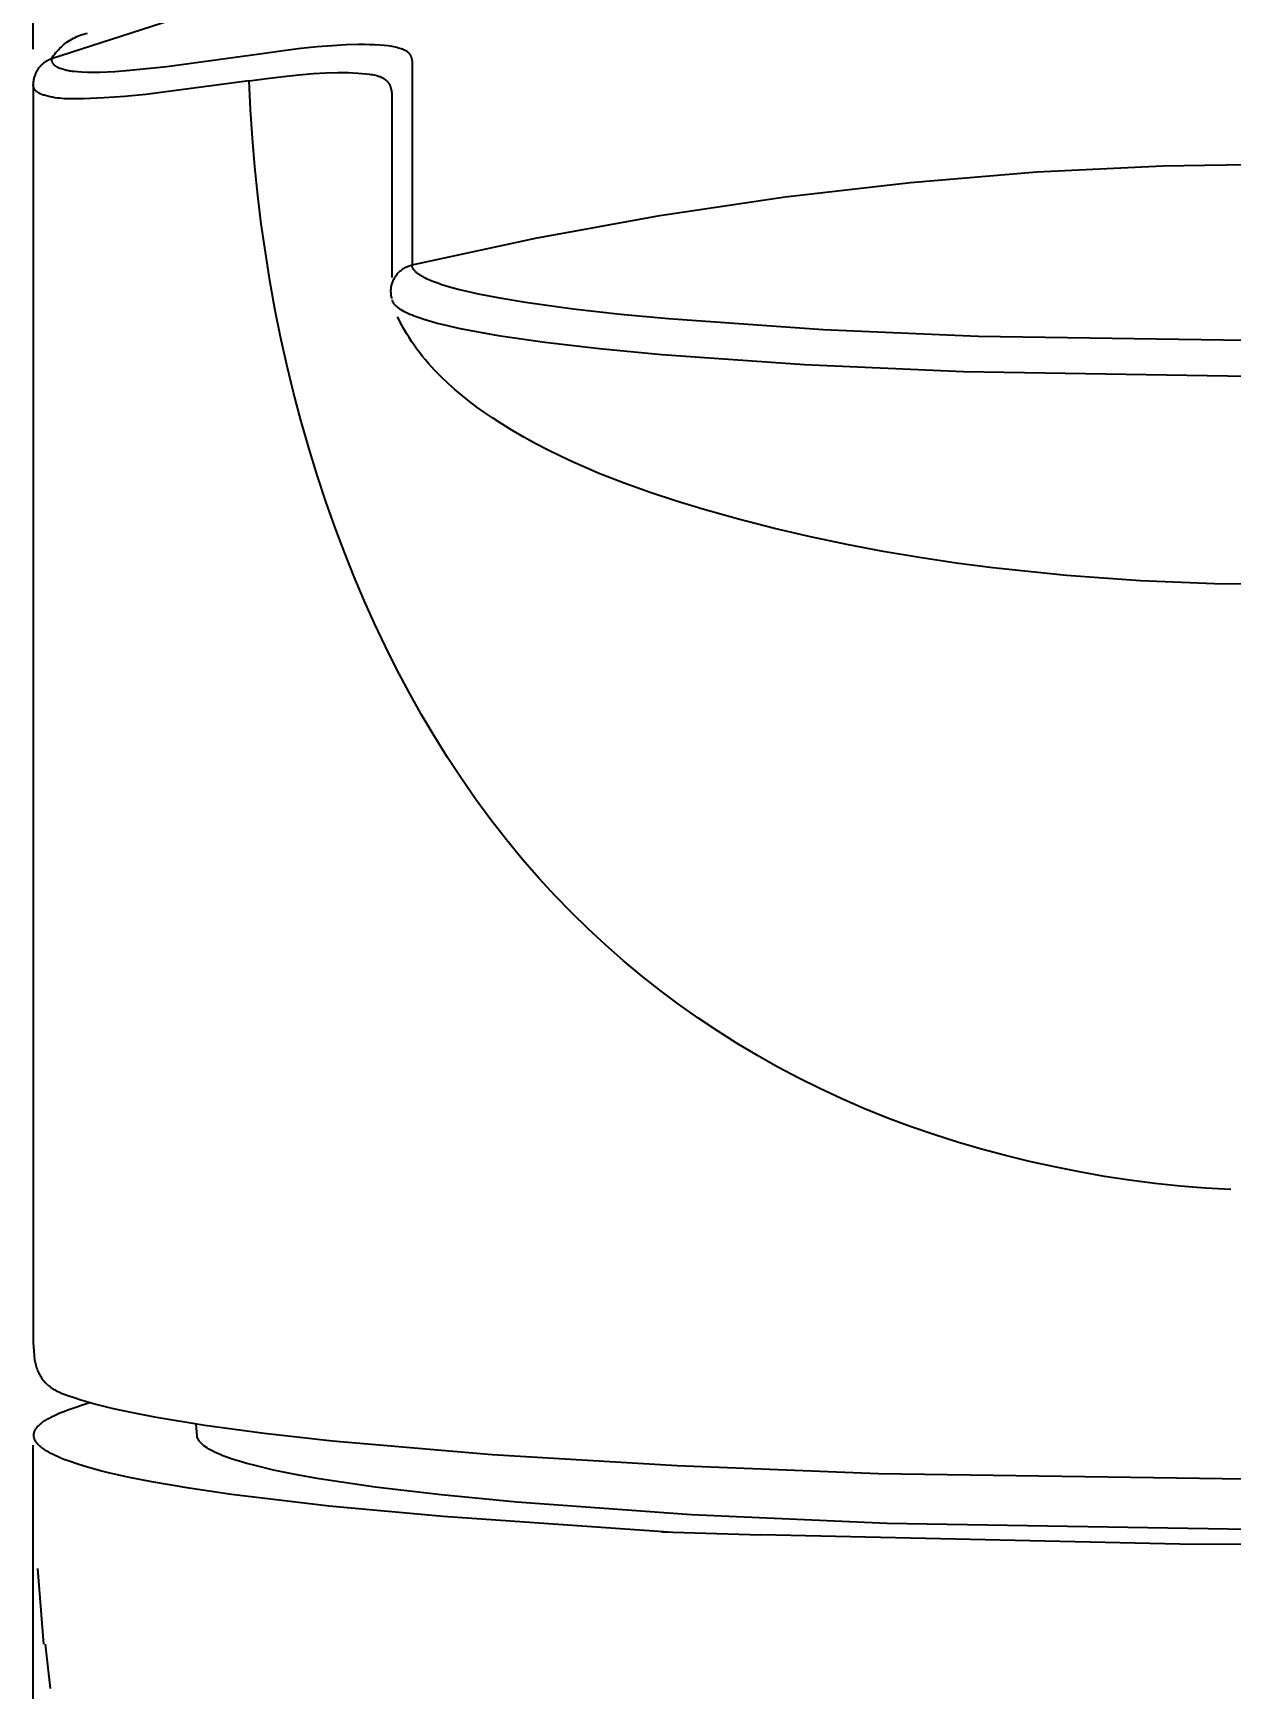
# Model space of a CAD drawing. Header units: millimetres. Extents: x 601 to 1195, y -13 to 407.
# Drawn here: x 1016.05 to 1037.98, y 207.94 to 238.28 of the extents above; entities that cross this region are included whole.
import ezdxf

# ---------------------------------------------------------------- set-up
doc = ezdxf.new("R2010")
doc.units = ezdxf.units.MM
doc.header["$LTSCALE"] = 0.1
for name, color, linetype in [('DIM', 3, 'Continuous'), ('MAKE2D ______', 7, 'Continuous'), ('MAKE2D ______ - TANGENT', 7, 'Continuous')]:
    doc.layers.add(name, color=color, linetype=linetype)
doc.styles.get("Standard").update_dxf_attribs({"font": 'arial.ttf'})
doc.dimstyles.new('ISO-25', dxfattribs={"dimtxt": 2.5, "dimasz": 2.5, "dimexe": 1.25, "dimexo": 0.625, "dimtad": 1, "dimdec": 1, "dimdsep": 46, "dimtxsty": 'Standard', "dimcen": 2.5, "dimadec": 0, "dimazin": 2, "dimtfac": 1, "dimtdec": 1, "dimtmove": 0, "dimatfit": 3, "dimfxl": 1, "dimarcsym": 0})

# ---------------------------------------------------------------- blocks, each defined once
blk = doc.blocks.new('*D10')
at = {"layer": 'Defpoints', "color": 0, "transparency": 16777216}
for p in [(1062.05, 253.666), (1016.048, 237.36), (1062.05, 237.36)]:
    blk.add_point(p, dxfattribs=at)
at = {"layer": 'DIM', "color": 0, "lineweight": -2, "transparency": 16777216}
for p, q in [((1016.048, 237.985), (1016.048, 254.916)), ((1062.05, 237.985), (1062.05, 254.916)), ((1018.548, 253.666), (1059.55, 253.666))]:
    blk.add_line(p, q, dxfattribs=at)
at = {"layer": 'DIM', "color": 0, "transparency": 16777216}
for points in [[(1018.548, 254.082), (1018.548, 253.249), (1016.048, 253.666)], [(1059.55, 254.082), (1059.55, 253.249), (1062.05, 253.666)]]:
    blk.add_solid(points, dxfattribs=at)
at = {"layer": 'DIM', "color": 0, "transparency": 16777216, "insert": (1039.049, 255.567), "char_height": 2.5, "attachment_point": 5}
blk.add_mtext('{\\fISOCPEUR|b0|i0|c0|p34;%%C}46', dxfattribs=at)

msp = doc.modelspace()

# ---------------------------------------------------------------- linework, layer by layer
at = {"layer": 'DIM'}
for p, q in [((1022.617, 236.865), (1022.616, 235.378)), ((1016.047, 214.287), (1016.074, 213.971))]:
    msp.add_line(p, q, dxfattribs=at)
at = {"layer": 'MAKE2D ______'}
for p, q in [((1016.047, 237.334), (1016.047, 214.287)), ((1022.759, 232.999), (1022.721, 233.077)), ((1022.799, 232.922), (1022.759, 232.999)), ((1022.841, 232.847), (1022.799, 232.922)), ((1022.884, 232.773), (1022.841, 232.847)), ((1022.929, 232.7), (1022.884, 232.773)), ((1022.976, 232.628), (1022.929, 232.7)), ((1023.024, 232.558), (1022.976, 232.628)), ((1023.073, 232.489), (1023.024, 232.558)), ((1023.125, 232.421), (1023.073, 232.489)), ((1023.177, 232.354), (1023.125, 232.421)), ((1023.231, 232.289), (1023.177, 232.354)), ((1023.286, 232.224), (1023.231, 232.289)), ((1023.343, 232.161), (1023.286, 232.224)), ((1023.401, 232.099), (1023.343, 232.161)), ((1023.46, 232.037), (1023.401, 232.099)), ((1023.52, 231.977), (1023.46, 232.037)), ((1023.643, 231.86), (1023.52, 231.977)), ((1023.77, 231.746), (1023.643, 231.86)), ((1023.902, 231.636), (1023.77, 231.746)), ((1024.036, 231.53), (1023.902, 231.636)), ((1024.173, 231.427), (1024.036, 231.53)), ((1024.313, 231.327), (1024.173, 231.427)), ((1024.455, 231.231), (1024.313, 231.327)), ((1024.599, 231.137), (1024.455, 231.231)), ((1024.814, 231.004), (1024.599, 231.137)), ((1025.032, 230.877), (1024.814, 231.004)), ((1025.253, 230.754), (1025.032, 230.877)), ((1025.477, 230.638), (1025.253, 230.754)), ((1025.703, 230.526), (1025.477, 230.638)), ((1025.932, 230.419), (1025.703, 230.526)), ((1026.163, 230.316), (1025.932, 230.419)), ((1026.395, 230.218), (1026.163, 230.316)), ((1026.866, 230.033), (1026.395, 230.218)), ((1027.343, 229.863), (1026.866, 230.033)), ((1027.825, 229.705), (1027.343, 229.863)), ((1028.309, 229.558), (1027.825, 229.705)), ((1028.964, 229.373), (1028.309, 229.558)), ((1029.621, 229.204), (1028.964, 229.373)), ((1030.281, 229.049), (1029.621, 229.204)), ((1030.944, 228.909), (1030.281, 229.049)), ((1031.61, 228.782), (1030.944, 228.909)), ((1032.277, 228.669), (1031.61, 228.782)), ((1032.947, 228.568), (1032.277, 228.669)), ((1033.619, 228.48), (1032.947, 228.568)), ((1034.967, 228.339), (1033.619, 228.48)), ((1036.32, 228.243), (1034.967, 228.339)), ((1037.677, 228.187), (1036.32, 228.243)), ((1039.036, 228.169), (1037.677, 228.187)), ((1016.395, 212.934), (1016.439, 212.955)), ((1016.439, 212.955), (1016.486, 212.977)), ((1016.486, 212.977), (1016.535, 212.998)), ((1016.535, 212.998), (1016.588, 213.02)), ((1016.588, 213.02), (1016.7, 213.062)), ((1016.7, 213.062), (1017.08, 213.193)), ((1016.064, 212.628), (1016.066, 212.639)), ((1016.066, 212.639), (1016.07, 212.65)), ((1016.07, 212.65), (1016.074, 212.661)), ((1016.074, 212.661), (1016.078, 212.672)), ((1016.078, 212.672), (1016.084, 212.683)), ((1016.084, 212.683), (1016.09, 212.694)), ((1016.09, 212.694), (1016.096, 212.705)), ((1016.096, 212.705), (1016.104, 212.716)), ((1016.104, 212.716), (1016.112, 212.727)), ((1016.112, 212.727), (1016.121, 212.738)), ((1016.121, 212.738), (1016.13, 212.749)), ((1016.13, 212.749), (1016.14, 212.76)), ((1016.14, 212.76), (1016.151, 212.771)), ((1016.151, 212.771), (1016.162, 212.782)), ((1016.162, 212.782), (1016.175, 212.792)), ((1016.175, 212.792), (1016.187, 212.803)), ((1016.187, 212.803), (1016.201, 212.814)), ((1016.201, 212.814), (1016.215, 212.825)), ((1016.215, 212.825), (1016.23, 212.836)), ((1016.23, 212.836), (1016.246, 212.847)), ((1016.246, 212.847), (1016.262, 212.858)), ((1016.262, 212.858), (1016.279, 212.869)), ((1016.279, 212.869), (1016.315, 212.89)), ((1016.315, 212.89), (1016.353, 212.912)), ((1016.353, 212.912), (1016.395, 212.934)), ((1019.048, 212.575), (1019.034, 212.801)), ((1016.047, 162.982), (1016.047, 212.409)), ((1016.06, 212.606), (1016.062, 212.617)), ((1016.06, 212.595), (1016.06, 212.606)), ((1016.06, 212.584), (1016.06, 212.595)), ((1016.06, 212.574), (1016.06, 212.584)), ((1016.062, 212.563), (1016.06, 212.574)), ((1016.062, 212.617), (1016.064, 212.628)), ((1016.064, 212.552), (1016.062, 212.563)), ((1016.067, 212.541), (1016.064, 212.552)), ((1016.07, 212.53), (1016.067, 212.541)), ((1016.074, 212.519), (1016.07, 212.53)), ((1016.079, 212.508), (1016.074, 212.519)), ((1016.084, 212.497), (1016.079, 212.508)), ((1016.09, 212.486), (1016.084, 212.497)), ((1016.097, 212.475), (1016.09, 212.486)), ((1016.104, 212.464), (1016.097, 212.475)), ((1016.113, 212.453), (1016.104, 212.464)), ((1016.121, 212.442), (1016.113, 212.453)), ((1016.131, 212.431), (1016.121, 212.442)), ((1016.141, 212.42), (1016.131, 212.431)), ((1016.152, 212.409), (1016.141, 212.42)), ((1016.163, 212.398), (1016.152, 212.409)), ((1016.175, 212.387), (1016.163, 212.398)), ((1016.188, 212.377), (1016.175, 212.387)), ((1016.201, 212.366), (1016.188, 212.377)), ((1016.216, 212.355), (1016.201, 212.366)), ((1016.23, 212.344), (1016.216, 212.355)), ((1016.246, 212.333), (1016.23, 212.344)), ((1016.262, 212.322), (1016.246, 212.333)), ((1019.052, 212.556), (1019.048, 212.575)), ((1019.058, 212.536), (1019.052, 212.556)), ((1019.067, 212.517), (1019.058, 212.536)), ((1019.078, 212.497), (1019.067, 212.517)), ((1019.092, 212.477), (1019.078, 212.497)), ((1019.109, 212.458), (1019.092, 212.477)), ((1019.128, 212.438), (1019.109, 212.458)), ((1019.15, 212.418), (1019.128, 212.438)), ((1019.175, 212.398), (1019.15, 212.418)), ((1019.202, 212.378), (1019.175, 212.398)), ((1019.232, 212.358), (1019.202, 212.378)), ((1019.265, 212.338), (1019.232, 212.358)), ((1019.301, 212.318), (1019.265, 212.338)), ((1016.279, 212.311), (1016.262, 212.322)), ((1016.296, 212.3), (1016.279, 212.311)), ((1016.333, 212.279), (1016.296, 212.3)), ((1016.373, 212.257), (1016.333, 212.279)), ((1016.415, 212.235), (1016.373, 212.257)), ((1016.46, 212.214), (1016.415, 212.235)), ((1016.507, 212.192), (1016.46, 212.214)), ((1016.557, 212.171), (1016.507, 212.192)), ((1016.61, 212.149), (1016.557, 212.171)), ((1016.724, 212.107), (1016.61, 212.149)), ((1016.848, 212.064), (1016.724, 212.107)), ((1016.983, 212.022), (1016.848, 212.064)), ((1019.34, 212.297), (1019.301, 212.318)), ((1019.381, 212.277), (1019.34, 212.297)), ((1019.426, 212.257), (1019.381, 212.277)), ((1019.473, 212.237), (1019.426, 212.257)), ((1019.523, 212.216), (1019.473, 212.237)), ((1019.576, 212.196), (1019.523, 212.216)), ((1019.692, 212.155), (1019.576, 212.196)), ((1019.819, 212.115), (1019.692, 212.155)), ((1019.959, 212.074), (1019.819, 212.115)), ((1020.111, 212.034), (1019.959, 212.074)), ((1020.451, 211.953), (1020.111, 212.034)), ((1017.128, 211.98), (1016.983, 212.022)), ((1017.283, 211.938), (1017.128, 211.98)), ((1017.45, 211.897), (1017.283, 211.938)), ((1017.813, 211.815), (1017.45, 211.897)), ((1018.218, 211.735), (1017.813, 211.815)), ((1018.903, 211.618), (1018.218, 211.735)), ((1020.842, 211.873), (1020.451, 211.953)), ((1021.282, 211.794), (1020.842, 211.873)), ((1022.307, 211.641), (1021.282, 211.794)), ((1019.676, 211.505), (1018.903, 211.618)), ((1021.467, 211.293), (1019.676, 211.505)), ((1023.52, 211.496), (1022.307, 211.641)), ((1024.905, 211.362), (1023.52, 211.496)), ((1023.556, 211.104), (1021.467, 211.293)), ((1028.103, 211.135), (1024.905, 211.362)), ((1031.685, 210.974), (1028.103, 211.135)), ((1027.672, 210.816), (1023.556, 211.104)), ((1039.047, 210.851), (1031.685, 210.974)), ((1037.043, 210.597), (1029.373, 210.766)), ((1039.047, 210.59), (1037.043, 210.597)), ((1016.129, 210.148), (1016.234, 208.762))]:
    msp.add_line(p, q, dxfattribs=at)
at = {"layer": 'MAKE2D ______ - TANGENT'}
for p, q in [((1018.582, 238.512), (1016.386, 237.806)), ((1016.666, 238.111), (1016.695, 238.13)), ((1016.695, 238.13), (1016.724, 238.149)), ((1016.724, 238.149), (1016.754, 238.167)), ((1016.754, 238.167), (1016.784, 238.183)), ((1016.784, 238.183), (1016.815, 238.199)), ((1016.815, 238.199), (1016.847, 238.213)), ((1016.847, 238.213), (1016.879, 238.227)), ((1016.879, 238.227), (1016.911, 238.239)), ((1016.911, 238.239), (1016.944, 238.25)), ((1016.944, 238.25), (1016.978, 238.26)), ((1016.978, 238.26), (1017.011, 238.269)), ((1017.011, 238.269), (1017.045, 238.277)), ((1016.386, 237.806), (1016.404, 237.835)), ((1016.404, 237.835), (1016.423, 237.864)), ((1016.423, 237.864), (1016.444, 237.892)), ((1016.444, 237.892), (1016.465, 237.92)), ((1016.465, 237.92), (1016.487, 237.947)), ((1016.487, 237.947), (1016.51, 237.973)), ((1016.51, 237.973), (1016.534, 237.998)), ((1016.534, 237.998), (1016.559, 238.022)), ((1016.559, 238.022), (1016.584, 238.046)), ((1016.584, 238.046), (1016.611, 238.068)), ((1016.611, 238.068), (1016.638, 238.09)), ((1016.638, 238.09), (1016.666, 238.111)), ((1020.282, 237.906), (1018.497, 237.66)), ((1020.626, 237.954), (1020.282, 237.906)), ((1020.947, 237.993), (1020.626, 237.954)), ((1021.247, 238.024), (1020.947, 237.993)), ((1021.523, 238.046), (1021.247, 238.024)), ((1021.777, 238.06), (1021.523, 238.046)), ((1022.007, 238.066), (1021.777, 238.06)), ((1022.113, 238.067), (1022.007, 238.066)), ((1022.212, 238.065), (1022.113, 238.067)), ((1022.306, 238.062), (1022.212, 238.065)), ((1022.393, 238.056), (1022.306, 238.062)), ((1022.474, 238.049), (1022.393, 238.056)), ((1022.549, 238.041), (1022.474, 238.049)), ((1022.584, 238.036), (1022.549, 238.041)), ((1022.618, 238.03), (1022.584, 238.036)), ((1022.65, 238.024), (1022.618, 238.03)), ((1022.68, 238.018), (1022.65, 238.024)), ((1022.709, 238.011), (1022.68, 238.018)), ((1022.737, 238.004), (1022.709, 238.011)), ((1022.762, 237.997), (1022.737, 238.004)), ((1022.787, 237.989), (1022.762, 237.997)), ((1022.798, 237.985), (1022.787, 237.989)), ((1022.809, 237.981), (1022.798, 237.985)), ((1022.82, 237.976), (1022.809, 237.981)), ((1022.831, 237.972), (1022.82, 237.976)), ((1022.841, 237.967), (1022.831, 237.972)), ((1022.85, 237.963), (1022.841, 237.967)), ((1022.859, 237.958), (1022.85, 237.963)), ((1022.868, 237.954), (1022.859, 237.958)), ((1022.877, 237.949), (1022.868, 237.954)), ((1022.885, 237.944), (1022.877, 237.949)), ((1022.892, 237.939), (1022.885, 237.944)), ((1022.9, 237.934), (1022.892, 237.939)), ((1022.907, 237.929), (1022.9, 237.934)), ((1022.913, 237.923), (1022.907, 237.929)), ((1022.919, 237.918), (1022.913, 237.923)), ((1022.922, 237.915), (1022.919, 237.918)), ((1022.925, 237.913), (1022.922, 237.915)), ((1022.928, 237.91), (1022.925, 237.913)), ((1022.931, 237.907), (1022.928, 237.91)), ((1022.934, 237.905), (1022.931, 237.907)), ((1022.936, 237.902), (1022.934, 237.905)), ((1022.939, 237.899), (1022.936, 237.902)), ((1022.941, 237.896), (1022.939, 237.899)), ((1022.943, 237.893), (1022.941, 237.896)), ((1022.946, 237.891), (1022.943, 237.893)), ((1022.948, 237.888), (1022.946, 237.891)), ((1022.95, 237.885), (1022.948, 237.888)), ((1022.952, 237.882), (1022.95, 237.885)), ((1022.954, 237.879), (1022.952, 237.882)), ((1022.956, 237.876), (1022.954, 237.879)), ((1022.958, 237.873), (1022.956, 237.876)), ((1022.959, 237.87), (1022.958, 237.873)), ((1022.961, 237.867), (1022.959, 237.87)), ((1022.963, 237.865), (1022.961, 237.867)), ((1022.964, 237.862), (1022.963, 237.865)), ((1022.966, 237.859), (1022.964, 237.862)), ((1022.967, 237.856), (1022.966, 237.859)), ((1022.969, 237.853), (1022.967, 237.856)), ((1022.97, 237.85), (1022.969, 237.853)), ((1022.971, 237.847), (1022.97, 237.85)), ((1022.972, 237.844), (1022.971, 237.847)), ((1022.973, 237.841), (1022.972, 237.844)), ((1022.974, 237.837), (1022.973, 237.841)), ((1022.975, 237.834), (1022.974, 237.837)), ((1022.976, 237.831), (1022.975, 237.834)), ((1022.978, 237.825), (1022.976, 237.831)), ((1022.98, 237.819), (1022.978, 237.825)), ((1022.981, 237.813), (1022.98, 237.819)), ((1022.982, 237.806), (1022.981, 237.813)), ((1016.083, 237.519), (1016.077, 237.503)), ((1016.09, 237.535), (1016.083, 237.519)), ((1016.097, 237.551), (1016.09, 237.535)), ((1016.105, 237.566), (1016.097, 237.551)), ((1016.113, 237.581), (1016.105, 237.566)), ((1016.122, 237.596), (1016.113, 237.581)), ((1016.131, 237.61), (1016.122, 237.596)), ((1016.141, 237.624), (1016.131, 237.61)), ((1016.151, 237.638), (1016.141, 237.624)), ((1016.162, 237.652), (1016.151, 237.638)), ((1016.173, 237.665), (1016.162, 237.652)), ((1016.185, 237.677), (1016.173, 237.665)), ((1016.197, 237.69), (1016.185, 237.677)), ((1016.209, 237.702), (1016.197, 237.69)), ((1016.222, 237.713), (1016.209, 237.702)), ((1016.235, 237.724), (1016.222, 237.713)), ((1016.249, 237.734), (1016.235, 237.724)), ((1016.263, 237.744), (1016.249, 237.734)), ((1016.277, 237.754), (1016.263, 237.744)), ((1016.292, 237.763), (1016.277, 237.754)), ((1016.307, 237.771), (1016.292, 237.763)), ((1016.322, 237.779), (1016.307, 237.771)), ((1016.338, 237.787), (1016.322, 237.779)), ((1016.354, 237.794), (1016.338, 237.787)), ((1016.37, 237.8), (1016.354, 237.794)), ((1016.386, 237.806), (1016.37, 237.8)), ((1016.386, 237.799), (1016.386, 237.806)), ((1016.387, 237.796), (1016.386, 237.799)), ((1016.387, 237.793), (1016.387, 237.796)), ((1016.387, 237.79), (1016.387, 237.793)), ((1016.388, 237.787), (1016.387, 237.79)), ((1016.388, 237.784), (1016.388, 237.787)), ((1016.389, 237.78), (1016.388, 237.784)), ((1016.39, 237.777), (1016.389, 237.78)), ((1016.39, 237.774), (1016.39, 237.777)), ((1016.391, 237.771), (1016.39, 237.774)), ((1016.392, 237.767), (1016.391, 237.771)), ((1016.393, 237.764), (1016.392, 237.767)), ((1016.394, 237.761), (1016.393, 237.764)), ((1016.395, 237.758), (1016.394, 237.761)), ((1016.396, 237.755), (1016.395, 237.758)), ((1016.397, 237.752), (1016.396, 237.755)), ((1016.398, 237.748), (1016.397, 237.752)), ((1016.4, 237.745), (1016.398, 237.748)), ((1016.401, 237.742), (1016.4, 237.745)), ((1016.403, 237.739), (1016.401, 237.742)), ((1016.404, 237.736), (1016.403, 237.739)), ((1016.406, 237.733), (1016.404, 237.736)), ((1016.407, 237.73), (1016.406, 237.733)), ((1016.409, 237.727), (1016.407, 237.73)), ((1016.41, 237.724), (1016.409, 237.727)), ((1016.412, 237.721), (1016.41, 237.724)), ((1016.414, 237.718), (1016.412, 237.721)), ((1016.416, 237.715), (1016.414, 237.718)), ((1016.418, 237.712), (1016.416, 237.715)), ((1016.42, 237.71), (1016.418, 237.712)), ((1016.422, 237.707), (1016.42, 237.71)), ((1016.424, 237.704), (1016.422, 237.707)), ((1016.426, 237.701), (1016.424, 237.704)), ((1016.428, 237.699), (1016.426, 237.701)), ((1016.431, 237.696), (1016.428, 237.699)), ((1016.433, 237.694), (1016.431, 237.696)), ((1016.435, 237.691), (1016.433, 237.694)), ((1016.438, 237.689), (1016.435, 237.691)), ((1016.44, 237.686), (1016.438, 237.689)), ((1016.442, 237.684), (1016.44, 237.686)), ((1016.445, 237.681), (1016.442, 237.684)), ((1016.447, 237.679), (1016.445, 237.681)), ((1016.45, 237.677), (1016.447, 237.679)), ((1016.453, 237.675), (1016.45, 237.677)), ((1016.455, 237.673), (1016.453, 237.675)), ((1016.458, 237.671), (1016.455, 237.673)), ((1016.461, 237.669), (1016.458, 237.671)), ((1016.463, 237.667), (1016.461, 237.669)), ((1016.466, 237.665), (1016.463, 237.667)), ((1016.469, 237.663), (1016.466, 237.665)), ((1016.472, 237.661), (1016.469, 237.663)), ((1016.475, 237.659), (1016.472, 237.661)), ((1016.478, 237.658), (1016.475, 237.659)), ((1016.48, 237.656), (1016.478, 237.658)), ((1016.483, 237.655), (1016.48, 237.656)), ((1016.486, 237.653), (1016.483, 237.655)), ((1016.489, 237.652), (1016.486, 237.653)), ((1016.492, 237.65), (1016.489, 237.652)), ((1016.495, 237.649), (1016.492, 237.65)), ((1016.498, 237.648), (1016.495, 237.649)), ((1016.501, 237.647), (1016.498, 237.648)), ((1016.507, 237.644), (1016.501, 237.647)), ((1016.525, 237.637), (1016.507, 237.644)), ((1016.544, 237.629), (1016.525, 237.637)), ((1016.563, 237.622), (1016.544, 237.629)), ((1016.582, 237.616), (1016.563, 237.622)), ((1016.601, 237.61), (1016.582, 237.616)), ((1016.621, 237.604), (1016.601, 237.61)), ((1016.64, 237.599), (1016.621, 237.604)), ((1016.66, 237.594), (1016.64, 237.599)), ((1016.679, 237.589), (1016.66, 237.594)), ((1016.699, 237.585), (1016.679, 237.589)), ((1016.719, 237.582), (1016.699, 237.585)), ((1016.739, 237.578), (1016.719, 237.582)), ((1016.759, 237.576), (1016.739, 237.578)), ((1016.779, 237.573), (1016.759, 237.576)), ((1016.799, 237.571), (1016.779, 237.573)), ((1016.931, 237.561), (1016.799, 237.571)), ((1017.042, 237.557), (1016.931, 237.561)), ((1017.154, 237.555), (1017.042, 237.557)), ((1017.266, 237.557), (1017.154, 237.555)), ((1017.543, 237.569), (1017.266, 237.557)), ((1017.82, 237.59), (1017.543, 237.569)), ((1018.497, 237.66), (1017.82, 237.59)), ((1020.632, 237.485), (1020.914, 237.514)), ((1020.914, 237.514), (1021.174, 237.536)), ((1021.174, 237.536), (1021.412, 237.549)), ((1021.412, 237.549), (1021.627, 237.555)), ((1021.627, 237.555), (1021.726, 237.555)), ((1021.726, 237.555), (1021.82, 237.554)), ((1021.82, 237.554), (1021.908, 237.551)), ((1021.908, 237.551), (1021.99, 237.546)), ((1021.99, 237.546), (1022.137, 237.533)), ((1022.137, 237.533), (1022.202, 237.525)), ((1022.202, 237.525), (1022.233, 237.521)), ((1022.233, 237.521), (1022.262, 237.516)), ((1022.262, 237.516), (1022.29, 237.51)), ((1022.29, 237.51), (1022.317, 237.504)), ((1022.983, 237.8), (1022.982, 237.806)), ((1022.984, 237.794), (1022.983, 237.8)), ((1022.984, 237.787), (1022.984, 237.794)), ((1022.984, 237.781), (1022.984, 237.787)), ((1022.985, 237.775), (1022.984, 237.781)), ((1022.985, 237.768), (1022.985, 237.775)), ((1022.985, 237.768), (1022.985, 234.03)), ((1016.048, 237.352), (1016.047, 237.334)), ((1016.048, 237.328), (1016.047, 237.334)), ((1016.05, 237.386), (1016.048, 237.369)), ((1016.048, 237.369), (1016.048, 237.352)), ((1016.048, 237.323), (1016.048, 237.328)), ((1016.049, 237.317), (1016.048, 237.323)), ((1016.05, 237.311), (1016.049, 237.317)), ((1016.052, 237.403), (1016.05, 237.386)), ((1016.051, 237.306), (1016.05, 237.311)), ((1016.053, 237.3), (1016.051, 237.306)), ((1016.055, 237.42), (1016.052, 237.403)), ((1016.054, 237.295), (1016.053, 237.3)), ((1016.055, 237.29), (1016.054, 237.295)), ((1016.058, 237.437), (1016.055, 237.42)), ((1016.057, 237.285), (1016.055, 237.29)), ((1016.059, 237.28), (1016.057, 237.285)), ((1016.062, 237.454), (1016.058, 237.437)), ((1016.061, 237.275), (1016.059, 237.28)), ((1016.063, 237.27), (1016.061, 237.275)), ((1016.066, 237.47), (1016.062, 237.454)), ((1016.065, 237.266), (1016.063, 237.27)), ((1016.067, 237.261), (1016.065, 237.266)), ((1016.071, 237.487), (1016.066, 237.47)), ((1016.069, 237.257), (1016.067, 237.261)), ((1016.072, 237.253), (1016.069, 237.257)), ((1016.077, 237.503), (1016.071, 237.487)), ((1016.074, 237.248), (1016.072, 237.253)), ((1016.077, 237.244), (1016.074, 237.248)), ((1016.08, 237.24), (1016.077, 237.244)), ((1016.082, 237.236), (1016.08, 237.24)), ((1016.085, 237.232), (1016.082, 237.236)), ((1016.088, 237.229), (1016.085, 237.232)), ((1016.091, 237.225), (1016.088, 237.229)), ((1016.095, 237.221), (1016.091, 237.225)), ((1016.098, 237.218), (1016.095, 237.221)), ((1016.101, 237.215), (1016.098, 237.218)), ((1016.105, 237.211), (1016.101, 237.215)), ((1016.108, 237.208), (1016.105, 237.211)), ((1016.112, 237.205), (1016.108, 237.208)), ((1016.116, 237.202), (1016.112, 237.205)), ((1020.002, 237.401), (1018.109, 237.154)), ((1020.002, 237.401), (1020.328, 237.448)), ((1020.028, 236.876), (1020.002, 237.401)), ((1020.328, 237.448), (1020.632, 237.485)), ((1022.317, 237.504), (1022.342, 237.498)), ((1022.342, 237.498), (1022.354, 237.495)), ((1022.354, 237.495), (1022.366, 237.491)), ((1022.366, 237.491), (1022.378, 237.487)), ((1022.378, 237.487), (1022.389, 237.483)), ((1022.389, 237.483), (1022.4, 237.479)), ((1022.4, 237.479), (1022.411, 237.475)), ((1022.411, 237.475), (1022.421, 237.471)), ((1022.421, 237.471), (1022.431, 237.466)), ((1022.431, 237.466), (1022.441, 237.461)), ((1022.441, 237.461), (1022.45, 237.456)), ((1022.45, 237.456), (1022.459, 237.451)), ((1022.459, 237.451), (1022.468, 237.445)), ((1022.468, 237.445), (1022.477, 237.44)), ((1022.477, 237.44), (1022.485, 237.434)), ((1022.485, 237.434), (1022.494, 237.428)), ((1022.494, 237.428), (1022.497, 237.424)), ((1022.497, 237.424), (1022.501, 237.421)), ((1022.501, 237.421), (1022.505, 237.418)), ((1022.505, 237.418), (1022.509, 237.415)), ((1022.509, 237.415), (1022.513, 237.411)), ((1022.513, 237.411), (1022.516, 237.408)), ((1022.516, 237.408), (1022.52, 237.404)), ((1022.52, 237.404), (1022.523, 237.401)), ((1022.523, 237.401), (1022.527, 237.397)), ((1022.527, 237.397), (1022.53, 237.393)), ((1022.53, 237.393), (1022.533, 237.389)), ((1022.533, 237.389), (1022.536, 237.386)), ((1022.536, 237.386), (1022.54, 237.382)), ((1022.54, 237.382), (1022.543, 237.378)), ((1022.543, 237.378), (1022.546, 237.374)), ((1022.546, 237.374), (1022.549, 237.369)), ((1022.549, 237.369), (1022.551, 237.365)), ((1022.551, 237.365), (1022.554, 237.361)), ((1022.554, 237.361), (1022.557, 237.357)), ((1022.557, 237.357), (1022.56, 237.352)), ((1022.56, 237.352), (1022.565, 237.343)), ((1022.565, 237.343), (1022.57, 237.334)), ((1022.57, 237.334), (1022.575, 237.324)), ((1022.575, 237.324), (1022.579, 237.314)), ((1022.579, 237.314), (1022.583, 237.304)), ((1022.583, 237.304), (1022.587, 237.293)), ((1022.587, 237.293), (1022.591, 237.282)), ((1022.591, 237.282), (1022.595, 237.271)), ((1022.595, 237.271), (1022.598, 237.259)), ((1022.598, 237.259), (1022.601, 237.247)), ((1022.601, 237.247), (1022.604, 237.235)), ((1022.604, 237.235), (1022.607, 237.222)), ((1022.607, 237.222), (1022.609, 237.209)), ((1022.609, 237.209), (1022.611, 237.196)), ((1016.12, 237.199), (1016.116, 237.202)), ((1016.123, 237.196), (1016.12, 237.199)), ((1016.127, 237.193), (1016.123, 237.196)), ((1016.131, 237.19), (1016.127, 237.193)), ((1016.135, 237.187), (1016.131, 237.19)), ((1016.14, 237.185), (1016.135, 237.187)), ((1016.148, 237.18), (1016.14, 237.185)), ((1016.157, 237.175), (1016.148, 237.18)), ((1016.166, 237.17), (1016.157, 237.175)), ((1016.175, 237.166), (1016.166, 237.17)), ((1016.184, 237.161), (1016.175, 237.166)), ((1016.193, 237.157), (1016.184, 237.161)), ((1016.203, 237.154), (1016.193, 237.157)), ((1016.213, 237.15), (1016.203, 237.154)), ((1016.233, 237.143), (1016.213, 237.15)), ((1016.253, 237.137), (1016.233, 237.143)), ((1016.273, 237.131), (1016.253, 237.137)), ((1016.316, 237.12), (1016.273, 237.131)), ((1016.359, 237.11), (1016.316, 237.12)), ((1016.402, 237.101), (1016.359, 237.11)), ((1016.445, 237.094), (1016.402, 237.101)), ((1016.488, 237.088), (1016.445, 237.094)), ((1016.532, 237.083), (1016.488, 237.088)), ((1016.575, 237.078), (1016.532, 237.083)), ((1016.619, 237.075), (1016.575, 237.078)), ((1016.706, 237.071), (1016.619, 237.075)), ((1016.793, 237.07), (1016.706, 237.071)), ((1016.967, 237.073), (1016.793, 237.07)), ((1017.348, 237.09), (1016.967, 237.073)), ((1017.729, 237.117), (1017.348, 237.09)), ((1018.109, 237.154), (1017.729, 237.117)), ((1022.611, 237.196), (1022.613, 237.182)), ((1022.613, 237.182), (1022.617, 237.153)), ((1022.617, 237.153), (1022.617, 236.865)), ((1020.063, 236.351), (1020.028, 236.876)), ((1020.108, 235.827), (1020.063, 236.351)), ((1020.162, 235.304), (1020.108, 235.827)), ((1032.113, 235.543), (1034.421, 235.733)), ((1034.421, 235.733), (1036.733, 235.847)), ((1036.733, 235.847), (1039.047, 235.885)), ((1029.814, 235.278), (1032.113, 235.543)), ((1020.225, 234.783), (1020.162, 235.304)), ((1022.616, 235.378), (1022.616, 233.8)), ((1027.524, 234.937), (1029.814, 235.278)), ((1020.299, 234.263), (1020.225, 234.783)), ((1025.247, 234.521), (1027.524, 234.937)), ((1022.985, 234.03), (1025.247, 234.521)), ((1020.382, 233.745), (1020.299, 234.263)), ((1022.71, 233.858), (1022.721, 233.871)), ((1022.721, 233.871), (1022.732, 233.884)), ((1022.732, 233.884), (1022.744, 233.896)), ((1022.744, 233.896), (1022.757, 233.909)), ((1022.757, 233.909), (1022.77, 233.92)), ((1022.77, 233.92), (1022.783, 233.931)), ((1022.783, 233.931), (1022.797, 233.942)), ((1022.797, 233.942), (1022.811, 233.952)), ((1022.811, 233.952), (1022.825, 233.962)), ((1022.825, 233.962), (1022.84, 233.971)), ((1022.84, 233.971), (1022.855, 233.98)), ((1022.855, 233.98), (1022.871, 233.988)), ((1022.871, 233.988), (1022.886, 233.996)), ((1022.886, 233.996), (1022.902, 234.003)), ((1022.902, 234.003), (1022.918, 234.01)), ((1022.918, 234.01), (1022.935, 234.016)), ((1022.935, 234.016), (1022.951, 234.021)), ((1022.951, 234.021), (1022.968, 234.026)), ((1022.968, 234.026), (1022.985, 234.03)), ((1022.985, 234.028), (1022.985, 234.03)), ((1022.985, 234.025), (1022.985, 234.028)), ((1022.985, 234.022), (1022.985, 234.025)), ((1022.985, 234.02), (1022.985, 234.022)), ((1022.986, 234.017), (1022.985, 234.02)), ((1022.986, 234.014), (1022.986, 234.017)), ((1022.986, 234.012), (1022.986, 234.014)), ((1022.987, 234.009), (1022.986, 234.012)), ((1022.987, 234.007), (1022.987, 234.009)), ((1022.988, 234.004), (1022.987, 234.007)), ((1022.988, 234.002), (1022.988, 234.004)), ((1022.989, 233.999), (1022.988, 234.002)), ((1022.989, 233.997), (1022.989, 233.999)), ((1022.99, 233.995), (1022.989, 233.997)), ((1022.991, 233.992), (1022.99, 233.995)), ((1022.991, 233.99), (1022.991, 233.992)), ((1022.993, 233.985), (1022.991, 233.99)), ((1022.995, 233.98), (1022.993, 233.985)), ((1022.997, 233.976), (1022.995, 233.98)), ((1022.999, 233.971), (1022.997, 233.976)), ((1023.001, 233.967), (1022.999, 233.971)), ((1023.003, 233.963), (1023.001, 233.967)), ((1023.006, 233.958), (1023.003, 233.963)), ((1023.008, 233.954), (1023.006, 233.958)), ((1023.011, 233.95), (1023.008, 233.954)), ((1023.014, 233.946), (1023.011, 233.95)), ((1023.017, 233.942), (1023.014, 233.946)), ((1023.02, 233.938), (1023.017, 233.942)), ((1023.023, 233.934), (1023.02, 233.938)), ((1023.026, 233.93), (1023.023, 233.934)), ((1023.03, 233.926), (1023.026, 233.93)), ((1023.033, 233.922), (1023.03, 233.926)), ((1023.04, 233.915), (1023.033, 233.922)), ((1023.047, 233.908), (1023.04, 233.915)), ((1023.054, 233.9), (1023.047, 233.908)), ((1023.062, 233.894), (1023.054, 233.9)), ((1023.075, 233.883), (1023.062, 233.894)), ((1023.088, 233.872), (1023.075, 233.883)), ((1023.101, 233.862), (1023.088, 233.872)), ((1020.475, 233.228), (1020.382, 233.745)), ((1022.599, 233.57), (1022.601, 233.587)), ((1022.599, 233.552), (1022.599, 233.57)), ((1022.601, 233.587), (1022.602, 233.604)), ((1022.602, 233.604), (1022.605, 233.622)), ((1022.605, 233.622), (1022.608, 233.639)), ((1022.608, 233.639), (1022.611, 233.656)), ((1022.611, 233.656), (1022.616, 233.673)), ((1022.616, 233.673), (1022.62, 233.689)), ((1022.62, 233.689), (1022.626, 233.706)), ((1022.626, 233.706), (1022.632, 233.722)), ((1022.632, 233.722), (1022.638, 233.738)), ((1022.638, 233.738), (1022.645, 233.754)), ((1022.645, 233.754), (1022.653, 233.77)), ((1022.653, 233.77), (1022.661, 233.785)), ((1022.661, 233.785), (1022.67, 233.801)), ((1022.67, 233.801), (1022.679, 233.815)), ((1022.679, 233.815), (1022.689, 233.83)), ((1022.689, 233.83), (1022.699, 233.844)), ((1022.699, 233.844), (1022.71, 233.858)), ((1023.115, 233.852), (1023.101, 233.862)), ((1023.129, 233.843), (1023.115, 233.852)), ((1023.143, 233.834), (1023.129, 233.843)), ((1023.157, 233.825), (1023.143, 233.834)), ((1023.172, 233.817), (1023.157, 233.825)), ((1023.186, 233.809), (1023.172, 233.817)), ((1023.201, 233.801), (1023.186, 233.809)), ((1023.231, 233.786), (1023.201, 233.801)), ((1023.262, 233.772), (1023.231, 233.786)), ((1023.292, 233.758), (1023.262, 233.772)), ((1023.347, 233.735), (1023.292, 233.758)), ((1023.402, 233.713), (1023.347, 233.735)), ((1023.458, 233.693), (1023.402, 233.713)), ((1023.513, 233.673), (1023.458, 233.693)), ((1023.626, 233.637), (1023.513, 233.673)), ((1023.739, 233.604), (1023.626, 233.637)), ((1023.854, 233.574), (1023.739, 233.604)), ((1023.969, 233.547), (1023.854, 233.574)), ((1022.599, 233.535), (1022.599, 233.552)), ((1022.6, 233.517), (1022.599, 233.535)), ((1022.601, 233.5), (1022.6, 233.517)), ((1022.603, 233.483), (1022.601, 233.5)), ((1022.605, 233.465), (1022.603, 233.483)), ((1022.608, 233.448), (1022.605, 233.465)), ((1022.612, 233.431), (1022.608, 233.448)), ((1022.616, 233.414), (1022.612, 233.431)), ((1022.619, 233.388), (1022.623, 233.372)), ((1022.623, 233.372), (1022.63, 233.356)), ((1022.63, 233.356), (1022.638, 233.34)), ((1022.638, 233.34), (1022.648, 233.324)), ((1022.648, 233.324), (1022.661, 233.308)), ((1022.661, 233.308), (1022.676, 233.292)), ((1022.676, 233.292), (1022.693, 233.276)), ((1022.693, 233.276), (1022.712, 233.26)), ((1022.712, 233.26), (1022.733, 233.244)), ((1024.2, 233.497), (1023.969, 233.547)), ((1024.631, 233.414), (1024.2, 233.497)), ((1025.064, 233.341), (1024.631, 233.414)), ((1025.932, 233.219), (1025.064, 233.341)), ((1020.578, 232.714), (1020.475, 233.228)), ((1022.733, 233.244), (1022.756, 233.228)), ((1022.756, 233.228), (1022.782, 233.211)), ((1022.782, 233.211), (1022.81, 233.195)), ((1022.81, 233.195), (1022.84, 233.179)), ((1022.84, 233.179), (1022.873, 233.162)), ((1022.873, 233.162), (1022.908, 233.146)), ((1022.908, 233.146), (1022.945, 233.129)), ((1022.945, 233.129), (1022.984, 233.113)), ((1022.984, 233.113), (1023.026, 233.096)), ((1023.026, 233.096), (1023.117, 233.064)), ((1023.117, 233.064), (1023.217, 233.031)), ((1023.217, 233.031), (1023.327, 232.998)), ((1023.327, 232.998), (1023.447, 232.965)), ((1023.447, 232.965), (1023.577, 232.932)), ((1026.804, 233.122), (1025.932, 233.219)), ((1027.678, 233.043), (1026.804, 233.122)), ((1030.513, 232.844), (1027.678, 233.043)), ((1020.691, 232.202), (1020.578, 232.714)), ((1023.577, 232.932), (1023.866, 232.866)), ((1023.866, 232.866), (1024.195, 232.802)), ((1024.195, 232.802), (1024.563, 232.738)), ((1024.563, 232.738), (1025.416, 232.615)), ((1033.352, 232.718), (1030.513, 232.844)), ((1039.036, 232.633), (1033.352, 232.718)), ((1025.416, 232.615), (1026.418, 232.498)), ((1026.418, 232.498), (1027.555, 232.391)), ((1027.555, 232.391), (1030.167, 232.209)), ((1020.815, 231.692), (1020.691, 232.202)), ((1030.167, 232.209), (1033.079, 232.08)), ((1033.079, 232.08), (1039.047, 231.982)), ((1020.948, 231.184), (1020.815, 231.692)), ((1021.092, 230.68), (1020.948, 231.184)), ((1021.247, 230.178), (1021.092, 230.68)), ((1021.412, 229.679), (1021.247, 230.178)), ((1021.588, 229.183), (1021.412, 229.679)), ((1021.752, 228.748), (1021.588, 229.183)), ((1021.925, 228.315), (1021.752, 228.748)), ((1022.107, 227.885), (1021.925, 228.315)), ((1022.298, 227.46), (1022.107, 227.885)), ((1022.498, 227.038), (1022.298, 227.46)), ((1022.706, 226.621), (1022.498, 227.038)), ((1022.924, 226.209), (1022.706, 226.621)), ((1023.151, 225.803), (1022.924, 226.209)), ((1023.387, 225.402), (1023.151, 225.803)), ((1023.633, 225.007), (1023.387, 225.402)), ((1023.889, 224.619), (1023.633, 225.007)), ((1024.154, 224.238), (1023.889, 224.619)), ((1024.429, 223.864), (1024.154, 224.238)), ((1024.713, 223.497), (1024.429, 223.864)), ((1025.008, 223.139), (1024.713, 223.497)), ((1025.313, 222.789), (1025.008, 223.139)), ((1025.604, 222.473), (1025.313, 222.789)), ((1025.904, 222.165), (1025.604, 222.473)), ((1026.212, 221.865), (1025.904, 222.165)), ((1026.528, 221.573), (1026.212, 221.865)), ((1026.851, 221.289), (1026.528, 221.573)), ((1027.182, 221.013), (1026.851, 221.289)), ((1027.52, 220.746), (1027.182, 221.013)), ((1027.865, 220.488), (1027.52, 220.746)), ((1028.217, 220.239), (1027.865, 220.488)), ((1028.575, 219.998), (1028.217, 220.239)), ((1028.939, 219.768), (1028.575, 219.998)), ((1029.308, 219.546), (1028.939, 219.768)), ((1029.683, 219.334), (1029.308, 219.546)), ((1030.064, 219.132), (1029.683, 219.334)), ((1030.449, 218.94), (1030.064, 219.132)), ((1030.839, 218.758), (1030.449, 218.94)), ((1031.257, 218.576), (1030.839, 218.758)), ((1031.679, 218.406), (1031.257, 218.576)), ((1032.106, 218.246), (1031.679, 218.406)), ((1032.537, 218.098), (1032.106, 218.246)), ((1032.971, 217.959), (1032.537, 218.098)), ((1033.408, 217.832), (1032.971, 217.959)), ((1033.848, 217.714), (1033.408, 217.832)), ((1034.291, 217.605), (1033.848, 217.714)), ((1034.746, 217.505), (1034.291, 217.605)), ((1035.202, 217.414), (1034.746, 217.505)), ((1035.661, 217.333), (1035.202, 217.414)), ((1036.121, 217.263), (1035.661, 217.333)), ((1036.583, 217.204), (1036.121, 217.263)), ((1037.046, 217.155), (1036.583, 217.204)), ((1037.51, 217.117), (1037.046, 217.155)), ((1037.975, 217.09), (1037.51, 217.117)), ((1016.074, 213.971), (1016.077, 213.946)), ((1016.077, 213.946), (1016.082, 213.921)), ((1016.082, 213.921), (1016.088, 213.896)), ((1016.088, 213.896), (1016.094, 213.872)), ((1016.094, 213.872), (1016.101, 213.847)), ((1016.101, 213.847), (1016.109, 213.823)), ((1016.109, 213.823), (1016.118, 213.799)), ((1016.118, 213.799), (1016.127, 213.776)), ((1016.127, 213.776), (1016.138, 213.752)), ((1016.138, 213.752), (1016.149, 213.73)), ((1016.149, 213.73), (1016.161, 213.707)), ((1016.161, 213.707), (1016.173, 213.685)), ((1016.173, 213.685), (1016.187, 213.664)), ((1016.187, 213.664), (1016.201, 213.642)), ((1016.201, 213.642), (1016.215, 213.622)), ((1016.215, 213.622), (1016.231, 213.602)), ((1016.231, 213.602), (1016.247, 213.582)), ((1016.247, 213.582), (1016.264, 213.563)), ((1016.264, 213.563), (1016.281, 213.545)), ((1016.281, 213.545), (1016.3, 213.527)), ((1016.3, 213.527), (1016.318, 213.51)), ((1016.318, 213.51), (1016.337, 213.493)), ((1016.337, 213.493), (1016.357, 213.477)), ((1016.357, 213.477), (1016.378, 213.462)), ((1016.378, 213.462), (1016.398, 213.447)), ((1016.398, 213.447), (1016.42, 213.434)), ((1016.42, 213.434), (1016.442, 213.42)), ((1016.442, 213.42), (1016.464, 213.408)), ((1016.464, 213.408), (1016.486, 213.396)), ((1016.486, 213.396), (1016.532, 213.377)), ((1016.532, 213.377), (1016.58, 213.357)), ((1016.58, 213.357), (1016.683, 213.318)), ((1016.683, 213.318), (1016.796, 213.279)), ((1016.796, 213.279), (1016.919, 213.24)), ((1016.919, 213.24), (1017.051, 213.2)), ((1017.051, 213.2), (1017.194, 213.161)), ((1017.194, 213.161), (1017.511, 213.083)), ((1017.511, 213.083), (1017.868, 213.005)), ((1017.868, 213.005), (1018.268, 212.927)), ((1018.268, 212.927), (1019.191, 212.775)), ((1019.191, 212.775), (1020.28, 212.628)), ((1020.28, 212.628), (1021.526, 212.488)), ((1021.526, 212.488), (1024.451, 212.237)), ((1024.451, 212.237), (1027.839, 212.036)), ((1027.839, 212.036), (1031.522, 211.892)), ((1031.522, 211.892), (1039.047, 211.782)), ((1027.556, 210.82), (1029.373, 210.766)), ((1016.366, 207.948), (1016.272, 208.766))]:
    msp.add_line(p, q, dxfattribs=at)

# ---------------------------------------------------------------- dimensions: what is measured, and where the dimension line sits
at = {"layer": 'DIM'}
dim = msp.add_linear_dim(base=(1062.05, 253.666), p1=(1016.048, 237.36), p2=(1062.05, 237.36), text='{\\fISOCPEUR|b0|i0|c0|p34;%%C}<>', dimstyle='ISO-25', dxfattribs=at)
dim.commit()
dim.dimension.update_dxf_attribs({"geometry": '*D10', "text_midpoint": (1039.049, 255.567)})

doc.saveas('drawing.dxf')
